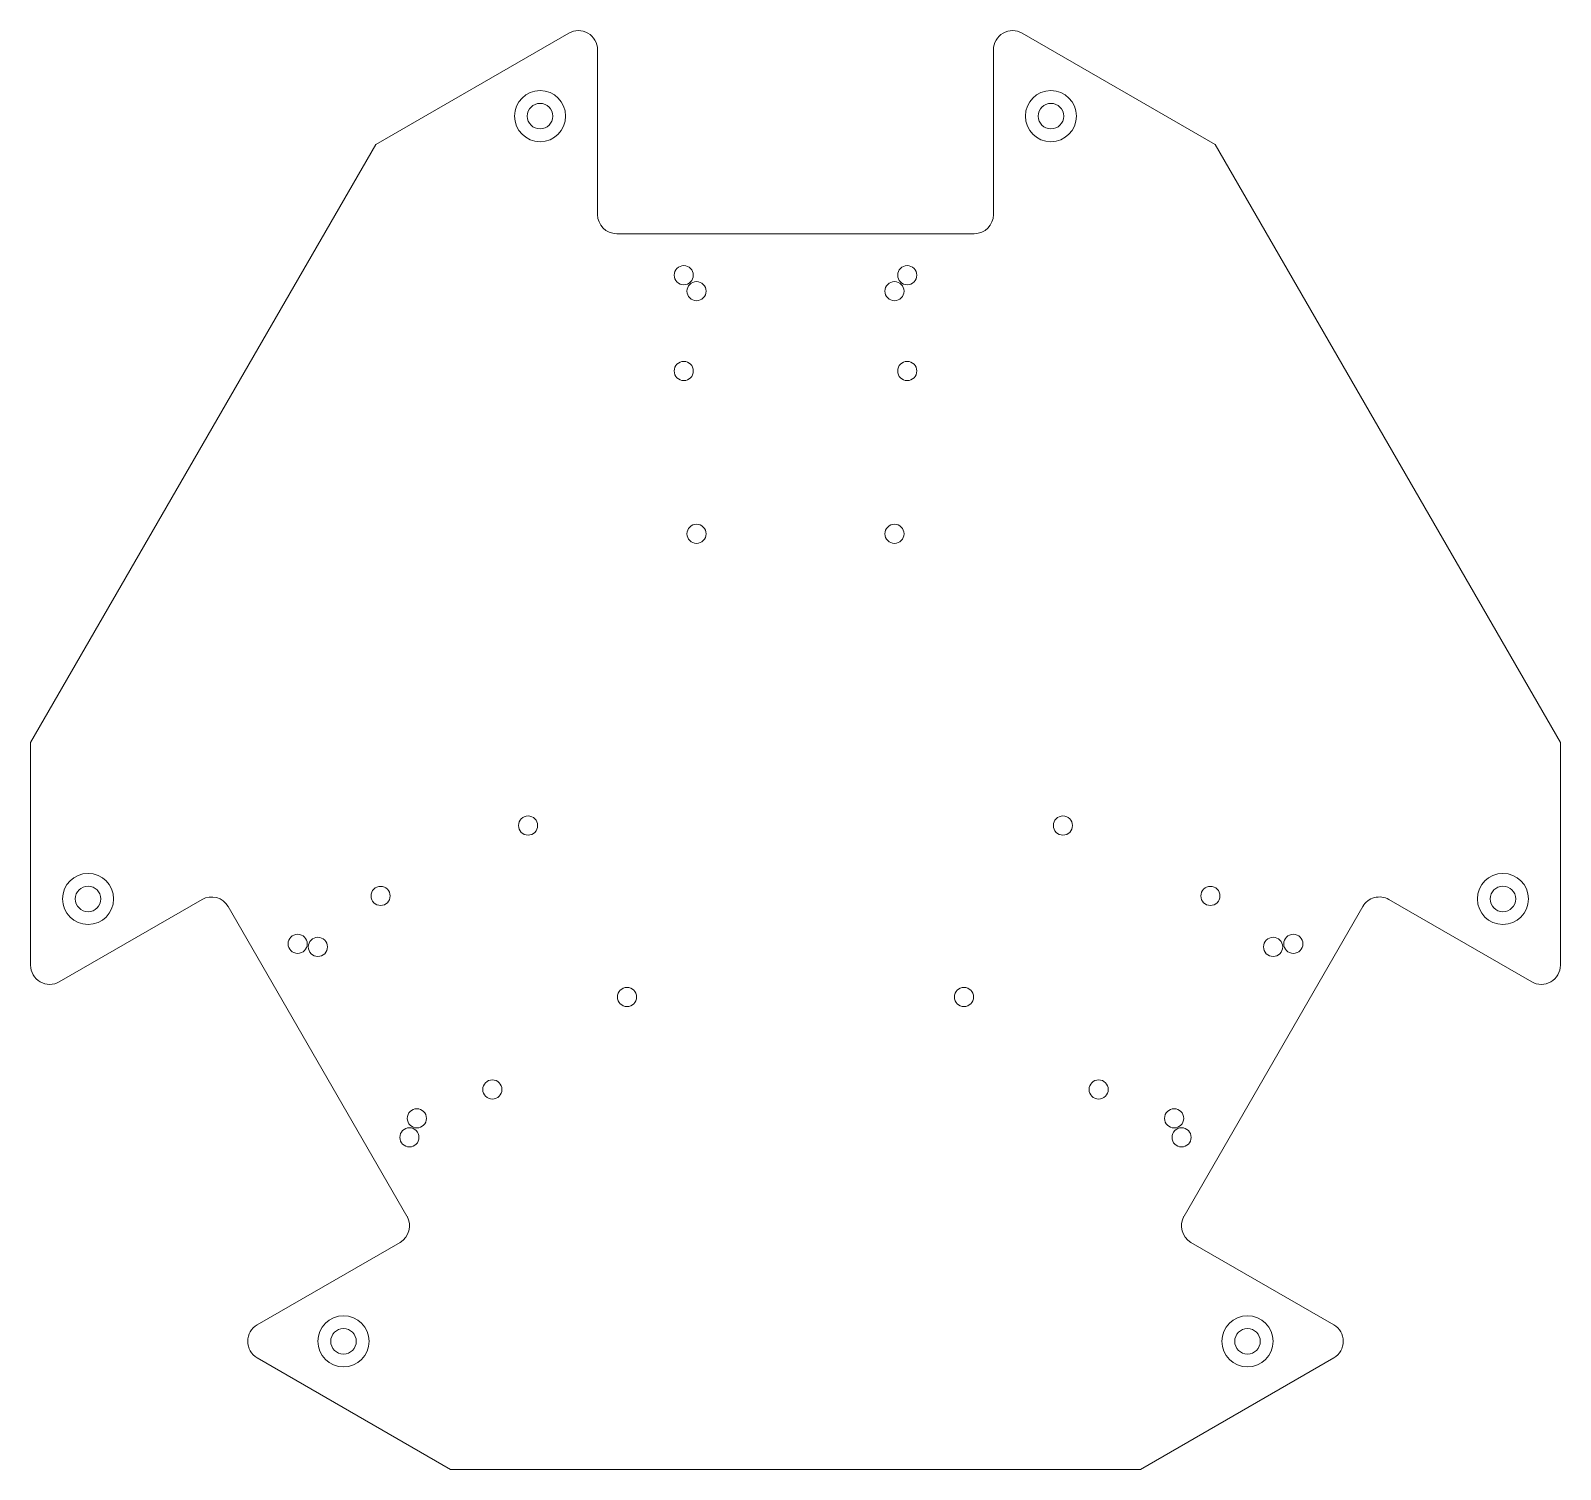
# Model space of a CAD drawing. Header units: millimetres. Extents: x -120 to 120, y -107 to 118.
import ezdxf

# ---------------------------------------------------------------- set-up
doc = ezdxf.new("R2010")
doc.units = ezdxf.units.MM

msp = doc.modelspace()

# ---------------------------------------------------------------- linework, layer by layer
at = {"color": 7, "linetype": 'Continuous', "lineweight": 15}
for p, q in [((-65.73, 100.36), (-35.5, 117.81)), ((35.5, 117.81), (65.73, 100.36)), ((-31, 115.22), (-31, 89.41)), ((31, 89.41), (31, 115.22)), ((-119.78, 6.75), (-65.73, 100.36)), ((65.73, 100.36), (119.78, 6.75)), ((-28, 86.41), (28, 86.41)), ((-119.78, -28.16), (-119.78, 6.75)), ((119.78, 6.75), (119.78, -28.16)), ((-92.93, -17.86), (-115.28, -30.76)), ((-60.84, -67.45), (-88.84, -18.96)), ((88.84, -18.96), (60.84, -67.45)), ((115.28, -30.76), (92.93, -17.86)), ((-84.28, -84.45), (-61.93, -71.55)), ((61.93, -71.55), (84.28, -84.45)), ((-54.05, -107.11), (-84.28, -89.65)), ((84.28, -89.65), (54.05, -107.11)), ((54.05, -107.11), (-54.05, -107.11))]:
    msp.add_line(p, q, dxfattribs=at)
for centre, radius in [((-40, 104.82), 4), ((40, 104.82), 4), ((-40, 104.82), 2), ((40, 104.82), 2), ((-17.5, 79.91), 1.5), ((17.5, 79.91), 1.5), ((-15.5, 77.41), 1.5), ((15.5, 77.41), 1.5), ((-17.5, 64.91), 1.5), ((17.5, 64.91), 1.5), ((-15.5, 39.41), 1.5), ((15.5, 39.41), 1.5), ((-41.88, -6.28), 1.5), ((41.88, -6.28), 1.5), ((-110.78, -17.77), 4), ((110.78, -17.77), 4), ((-110.78, -17.77), 2), ((-64.97, -17.3), 1.5), ((64.97, -17.3), 1.5), ((110.78, -17.77), 2), ((-77.96, -24.8), 1.5), ((-74.79, -25.28), 1.5), ((74.79, -25.28), 1.5), ((77.96, -24.8), 1.5), ((-26.38, -33.13), 1.5), ((26.38, -33.13), 1.5), ((-47.47, -47.61), 1.5), ((47.47, -47.61), 1.5), ((-59.29, -52.13), 1.5), ((59.29, -52.13), 1.5), ((-60.46, -55.11), 1.5), ((60.46, -55.11), 1.5), ((-70.78, -87.05), 4), ((70.78, -87.05), 4), ((-70.78, -87.05), 2), ((70.78, -87.05), 2)]:
    msp.add_circle(centre, radius, dxfattribs=at)
for centre, start, end in [((-34, 115.22), 0, 120), ((34, 115.22), 60, 180), ((-28, 89.41), 180, 270), ((28, 89.41), 270, 0), ((-91.43, -20.46), 30, 120), ((91.43, -20.46), 60, 150), ((-116.78, -28.16), 180, 300), ((116.78, -28.16), 240, 0), ((-63.43, -68.95), 300, 30), ((63.43, -68.95), 150, 240), ((-82.78, -87.05), 120, 240), ((82.78, -87.05), 300, 60)]:
    msp.add_arc(centre, 3, start, end, dxfattribs=at)

doc.saveas('drawing.dxf')
